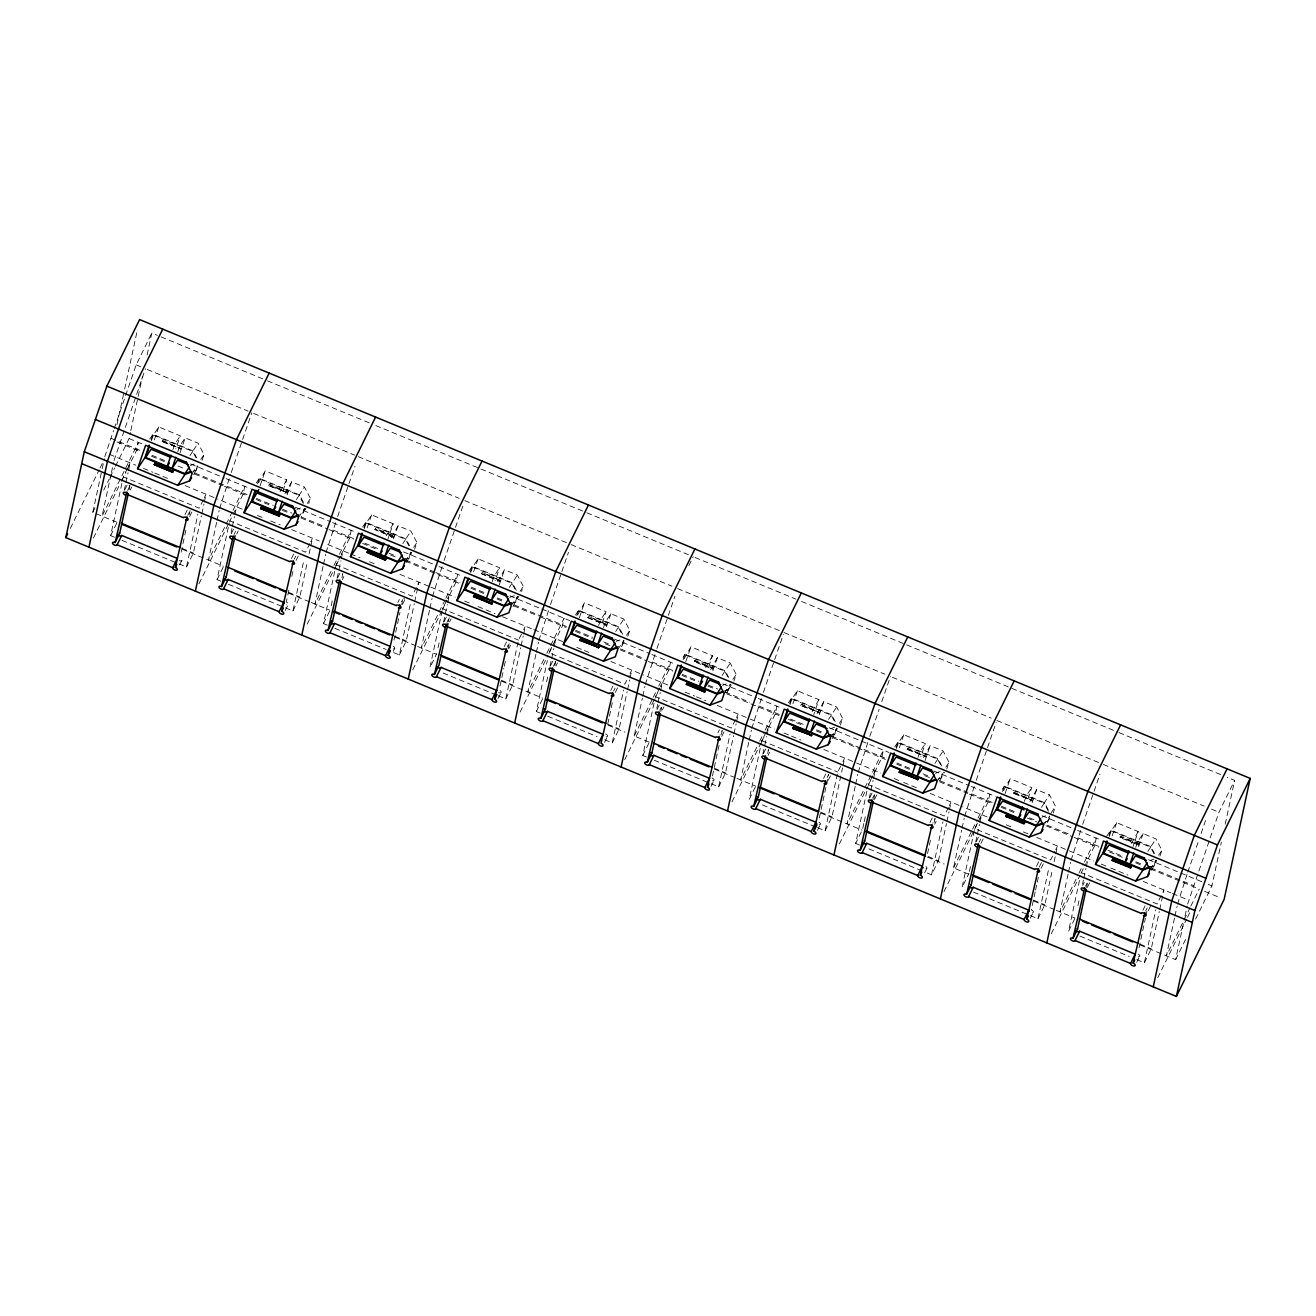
<?xml version="1.0" encoding="UTF-8"?>
<svg xmlns="http://www.w3.org/2000/svg" width="1316" height="1316" viewBox="0 0 1316 1316"><rect width="100%" height="100%" fill="white"/><g stroke="black" fill="none" stroke-linecap="round" stroke-linejoin="round"><path stroke-width="0.75" stroke-dasharray="5 3.75" d="M117.009 522.304L92.811 512.319L101.793 470.635M102.22 468.644L104.359 458.725M104.787 456.734L113.554 430.579M116.976 424.69L124.23 390.967M124.658 388.993L137.045 331.468M111.037 474.451L102.056 516.135L138.361 442.373L136.7 450.105L126.78 470.256M111.465 472.46L113.604 462.541M114.031 460.551L145.418 368.71M115.495 466.209L129.1 438.557L130.383 432.586M130.81 430.595L142.391 376.837M147.112 354.942L151.833 333.047L157.377 335.333M114.426 537.208L110.626 535.645L122.865 478.827M124.247 490.325L125.513 484.452M125.941 482.495L128.047 472.691M128.475 470.733L130.152 462.903L128.442 466.39M129.083 489.749L129.922 485.785A2.517 1.283 26.2 0 1 128.803 485.143M181.147 552.144L186.247 528.44M189.241 514.589L190.08 510.641M178.927 563.857L186.51 566.999L197.91 514.095M186.51 566.999L193.386 553.033L201.414 515.806M201.825 513.832L203.947 504.044M204.358 502.087L206.053 494.24L204.325 497.744M216.614 522.386L208.504 560.106L232.093 512.171M217.041 520.412L219.18 510.476M219.608 508.502L230.58 474.5M220.858 581.178L217.058 579.616L229.297 522.797M231.106 532.338L231.945 528.423M232.373 526.449L234.478 516.662M234.906 514.704L236.584 506.857M288.862 590.193L286.296 602.054A2.517 1.283 26.2 0 1 288.352 604.11A2.517 1.283 26.2 0 1 286.362 604.834M291.839 576.359L293.534 568.446M285.358 607.827L292.942 610.969L303.914 560.024M292.942 610.969L299.818 596.987L307.418 561.735M309.112 553.888L310.379 548.015M310.79 546.058L312.484 538.211L310.757 541.715M323.045 566.357L314.935 604.077L333.08 567.196M323.473 564.383L325.611 554.447M326.039 552.473L337.011 518.471M327.289 625.149L323.489 623.587L336.139 564.811L340.449 556.076M331.204 605.689L332.471 599.816M337.11 578.267L340.91 560.632M341.337 558.675L343.015 550.828L341.305 554.332M341.946 577.691L342.785 573.727L341.272 576.836M394.01 640.086L395.294 634.164M395.705 632.19L399.965 612.417M401.676 604.521L402.943 598.583L401.413 601.692M393.681 652.588L399.373 654.94L410.773 602.037M399.373 654.94L406.249 640.958L414.277 603.748M414.688 601.774L418.916 582.182L417.188 585.686M429.477 610.328L421.367 648.048L444.956 600.112M429.904 608.354L432.043 598.418M432.47 596.444L443.443 562.442M442.16 610.739L429.921 667.557L436.797 653.575M438.064 647.702L439.33 641.83M443.541 622.238L447.341 604.603M447.769 602.646L449.447 594.799L447.736 598.303M448.378 621.662L449.217 617.697M500.014 686.031L503.847 668.248M504.275 666.274L505.541 660.336M508.108 648.492L509.374 642.553L507.088 647.209M498.221 695.769L505.805 698.911L518.471 640.135L522.765 631.4M505.805 698.911L512.681 684.929L520.708 647.702M521.12 645.745L523.242 635.957M523.653 633.999L525.347 626.153L523.62 629.657M535.908 654.299L527.798 692.019L545.943 655.138M536.336 652.325L538.474 642.389M538.902 640.415L549.874 606.413M540.152 713.091L536.352 711.528L547.324 660.583M546.601 681.885L547.867 675.996M549.973 666.209L551.24 660.336M551.667 658.362L553.773 648.574M554.2 646.617L555.878 638.77L549.002 652.752L624.903 684.106L629.196 675.371M554.809 665.633L555.648 661.668A2.517 1.283 26.2 0 1 555.072 661.389M607.729 724.08L608.995 718.141M609.423 716.167L612.828 700.359M604.653 739.74L612.236 742.882L623.636 689.979M612.236 742.882L619.112 728.899L627.14 691.673M627.551 689.716L629.673 679.928M630.084 677.97L631.779 670.124L630.051 673.628M649.166 742.158L634.23 735.989L642.34 698.27M642.767 696.296L644.906 686.36M645.334 684.386L656.306 650.384M646.584 757.062L642.784 755.499L655.023 698.681M656.832 708.222L657.671 704.29M658.099 702.333L660.204 692.545M660.632 690.587L662.31 682.741L660.599 686.245M660.813 711.578L661.668 707.613M712.45 775.947L717.565 752.242M717.993 750.268L719.26 744.33M721.398 734.443L722.237 730.495L719.951 735.15M711.084 783.711L718.668 786.853L730.067 733.95M718.668 786.853L725.544 772.87L733.571 735.644M733.983 733.686L736.105 723.899M736.516 721.941L738.21 714.095L736.483 717.598M748.771 742.24L740.661 779.96L758.806 743.079M749.199 740.266L751.337 730.331M751.765 728.34L762.737 694.355M766.175 731.959L761.865 740.694L749.215 799.47L756.091 785.487M762.836 754.15L766.636 736.516M767.063 734.558L768.741 726.712L767.031 730.216M767.672 753.575L768.511 749.61L766.998 752.719M819.309 817.943L826.119 786.326M826.547 784.352L828.669 774.466L827.139 777.575M817.516 827.682L825.099 830.824L837.766 772.048L842.059 763.313M825.099 830.824L831.975 816.841L842.536 767.87M842.947 765.912L844.642 758.065L842.914 761.569M855.203 786.211L847.093 823.931L883.381 750.169L881.72 757.901L873.61 774.384M855.63 784.221L857.769 774.302M858.197 772.311L869.169 738.325M859.447 845.004L855.647 843.441L867.886 786.623M863.79 823.586L862.523 829.458L855.647 843.441M864.217 821.628L865.484 815.755M869.267 798.121L870.534 792.232M870.962 790.274L873.067 780.487M873.495 778.529L875.189 770.683L873.462 774.186M873.676 799.519L874.943 793.581M930.428 840.184L927.023 855.992L938.407 860.812L931.531 874.795L923.947 871.653M934.261 822.385L935.1 818.437L932.814 823.092M931.531 874.795L942.93 821.891M938.407 860.812L946.434 823.586M946.846 821.628L948.968 811.84M949.379 809.883L951.073 802.036L949.346 805.54M968.461 874.071L953.524 867.902L961.634 830.182M962.062 828.192L964.2 818.272M964.628 816.282L975.6 782.296M974.317 830.593L962.078 887.412L968.954 873.429M969.382 871.472L970.649 865.599M975.699 842.092L976.966 836.203M977.393 834.245L979.499 824.458M979.927 822.5L981.621 814.653L974.728 828.636L1050.629 859.99L1054.922 851.255M1035.149 892.051L1031.316 909.833A2.517 1.283 26.2 0 1 1033.373 911.906A2.517 1.283 26.2 0 1 1031.382 912.63M1035.577 890.077L1036.86 884.155M1037.288 882.164L1038.982 874.268M1030.379 915.623L1037.962 918.765L1048.934 867.82M1037.962 918.765L1044.838 904.783L1052.438 869.514M1054.132 861.684L1055.399 855.811M1055.81 853.854L1057.505 846.007L1055.777 849.511M1068.066 874.153L1059.956 911.873L1078.1 874.992M1068.493 872.163L1070.632 862.243M1071.06 860.253L1082.032 826.267M1079.482 880.437L1068.51 931.383L1075.386 917.4M1077.919 905.655L1079.186 899.766M1082.558 884.105L1083.397 880.174M1083.825 878.216L1085.93 868.428M1086.358 866.471L1088.052 858.624M1086.539 887.461L1087.394 883.497M1139.031 947.882L1145.413 918.239M1145.841 916.265L1147.552 908.353M1136.81 959.594L1144.394 962.736L1155.793 909.833M1144.394 962.736L1151.27 948.754L1159.297 911.527M1159.709 909.57L1163.936 889.978L1157.06 903.96L1081.16 872.607M1174.497 918.124L1166.387 955.844L1189.977 907.892M1174.925 916.133L1177.063 906.214M1177.491 904.224L1187.131 874.104M1140.232 945.036L1175.632 959.66L1184.614 917.976M1185.042 915.985L1187.18 906.066M1187.608 904.076L1218.978 812.235L1234.655 780.388L1227.252 777.328M1195.602 919.094L1211.921 885.898L1221.363 842.108M1225.212 824.194L1234.655 780.388M114.229 428.654L136.157 364.877L151.833 333.047M151.044 439.741L152.903 434.346L193.057 450.944L196.61 457.705M151.406 440.728L153.33 435.152L158.775 426.943L180.308 435.843L175.834 448.855M154.301 439.955L158.775 426.943M162.082 441.732L162.723 440.498L180.868 448.624L162.082 441.732L162.723 440.498M172.939 449.628L174.863 444.051L180.308 435.843M177.825 451.635L179.749 446.058L185.194 437.85L198.074 443.179L204.046 454.546L201.726 461.258M180.407 449.299L181.049 448.065M180.078 452.737L185.194 437.85M197.433 466.111L196.281 469.467L198.469 466.177M193.699 474.632L198.042 466.374M231.238 472.576L251.85 412.681M257.475 483.712L259.334 478.317L299.489 494.915L303.93 503.37M258.479 482.84L265.207 470.914L286.74 479.814L282.266 492.826M260.091 485.785L265.207 470.914M268.513 485.703L287.48 492.036L269.155 484.469L268.513 485.703L287.299 492.595L269.155 484.469M280.012 491.74L286.74 479.814M284.898 493.747L291.626 481.82L304.506 487.15L310.477 498.517L308.75 503.551M286.839 493.27L287.48 492.036M287.151 494.832L291.626 481.82M304.44 508.404L302.713 513.437L305.986 508.519M305.098 508.552L301.167 517.04M337.669 516.546L348.312 485.637M348.97 483.696L354.958 466.308M363.907 527.683L365.766 522.288L405.92 538.886L409.473 545.646M364.269 528.67L366.193 523.094L371.638 514.885L393.171 523.784L388.055 538.655M367.164 527.897L371.638 514.885M393.912 536.007L393.27 537.241L374.945 529.674L375.603 528.44L393.912 536.007L375.405 528.983M386.443 535.711L393.171 523.784M391.329 537.718L398.057 525.791L410.937 531.121L416.909 542.488L414.589 549.2M393.27 537.241L375.142 529.131M393.583 538.803L398.057 525.791M410.872 552.375L409.144 557.408L411.332 554.118M406.562 562.574L411.53 552.523M444.101 560.517L463.38 504.489M470.338 571.654L472.197 566.258L512.352 582.856L516.793 591.312M470.7 572.641L472.625 567.064L478.07 558.856L499.603 567.755L495.129 580.767M473.595 571.868L478.07 558.856M481.376 573.644L499.702 581.211L481.376 573.644L482.034 572.411L500.162 580.537L482.034 572.411M492.233 581.54L494.158 575.964L499.603 567.755M497.761 581.688L504.489 569.762L517.369 575.092L523.34 586.459L521.613 591.493M499.373 584.633L504.489 569.762M517.303 596.345L515.576 601.379L518.849 596.461M512.993 606.544L517.961 596.493M550.532 604.488L561.175 573.579M561.833 571.638L568.479 552.309M576.77 615.625L578.629 610.229L618.8 626.827L623.225 635.283M577.773 614.753L584.501 602.827L606.034 611.71L601.56 624.738M579.385 617.697L584.501 602.827M587.808 617.615L606.133 625.182L587.808 617.615L588.466 616.381L606.594 624.508L588.466 616.381M598.665 625.511L600.59 619.918L606.034 611.71M603.55 627.518L605.475 621.942L610.92 613.733L623.8 619.063L629.772 630.43L627.469 637.141M606.446 626.745L610.92 613.733M623.735 640.316L622.007 645.35L624.195 642.06M623.768 642.241L620.461 648.952M656.964 648.459L674.911 596.28M683.201 659.596L685.06 654.2L725.231 670.798L728.768 677.559M684.205 658.724L690.933 646.798L712.466 655.681L707.992 668.709M685.817 661.668L690.933 646.798M694.239 661.586L694.897 660.352L713.206 667.919L712.565 669.153L694.239 661.586L694.897 660.352M705.738 667.623L712.466 655.681M710.624 669.63L717.352 657.704L730.232 663.034L736.203 674.401L733.9 681.112M712.877 670.716L717.352 657.704M724.655 690.736L728.439 689.321L730.166 684.287M726.893 692.923L730.824 684.435M763.395 692.43L774.038 661.504M774.696 659.579L783.333 634.46M789.633 703.567L791.492 698.171L831.663 714.753L835.199 721.53M789.995 704.553L791.919 698.977L797.364 690.768L818.897 699.651L813.781 714.539M792.89 703.78L797.364 690.768M800.671 705.557L801.329 704.323L819.457 712.45L800.671 705.557L819.457 712.45M812.169 711.578L818.897 699.651M817.055 713.601L823.783 701.675L836.663 707.005L842.635 718.371L840.332 725.083M818.996 713.124L819.638 711.89M819.309 714.687L823.783 701.675M836.598 728.258L834.87 733.292L837.058 730.002M832.288 738.457L837.256 728.406M869.827 736.401L879.137 709.34M881.786 701.625L890.438 676.506M896.064 747.537L897.923 742.142L938.094 758.723L942.519 767.195M896.426 748.524L898.351 742.948L903.796 734.739L925.329 743.622L920.855 756.651M899.322 747.751L903.796 734.739M907.102 749.528L907.76 748.294L925.888 756.42L907.102 749.528L907.76 748.294M917.959 757.407L919.884 751.831L925.329 743.622M923.487 757.572L930.215 745.646L943.095 750.975L949.066 762.342L946.763 769.054M925.428 757.095L926.086 755.861M925.099 760.516L930.215 745.646M942.453 773.907L941.302 777.263L944.575 772.327M939.756 780.865L943.687 772.377M976.258 780.372L986.901 749.446M987.559 747.521L996.196 722.402M1002.496 791.508L1004.355 786.113L1044.526 802.694L1048.951 811.166M1003.499 790.636L1010.227 778.71L1031.76 787.593L1027.286 800.621M1005.111 793.581L1010.227 778.71M1013.534 793.499L1014.192 792.265L1032.32 800.391L1013.534 793.499L1014.192 792.265M1024.391 801.378L1026.315 795.802L1031.76 787.593M1029.918 801.543L1036.646 789.616L1049.526 794.946L1055.498 806.313L1053.195 813.025M1031.859 801.066L1032.517 799.832M1032.172 802.628L1036.646 789.616M1043.95 822.648L1047.733 821.233L1049.461 816.2M1049.494 818.124L1046.187 824.836L1068.707 833.999M1082.69 824.342L1099.979 774.104M1108.927 835.479L1110.786 830.083L1150.957 846.665L1154.494 853.442M1109.289 836.466L1111.214 830.889L1116.659 822.681L1138.192 831.564L1133.076 846.451M1112.185 835.693L1116.659 822.681M1119.965 837.47L1120.623 836.236L1138.949 843.803L1138.291 845.037L1119.965 837.47L1120.623 836.236M1131.464 843.49L1138.192 831.564M1135.708 847.372L1137.633 841.796L1143.078 833.587L1155.958 838.917L1161.929 850.284L1159.626 856.996M1138.603 846.599L1143.078 833.587M1155.892 860.17L1154.165 865.204L1156.353 861.914M1151.582 870.37L1156.55 860.302M1187.789 872.179L1198.432 841.253M1201.08 833.521L1206.41 818.075M70.307 528.44L99.144 469.845M100.032 468.019L102.747 462.525M92.811 512.319L95.525 506.775M103.701 490.194L109.146 479.123M110.051 477.28L114.591 468.052M127.586 468.134L123.276 476.869L199.177 508.223L203.47 499.488M93.436 538.014L120.48 483.071M121.368 481.245L125.875 472.082M124.839 489.766L127.126 485.094M127.636 490.457L129.922 485.785M130.235 490.111L131.748 487.019M110.626 535.645L117.502 521.679M184.997 514.605L187.283 509.95M187.793 515.296L189.323 512.204M189.619 516.53L191.906 511.858M179.618 564.975L181.904 560.32A2.517 1.283 26.2 0 0 179.864 558.083M232.998 510.328L244.792 486.344L243.131 494.076L229.609 521.547M198.979 583.81L228.704 523.373M231.271 533.72L233.557 529.065M234.067 534.428L235.597 531.319M236.666 534.082L238.18 530.99M217.058 579.616L223.934 565.65M291.428 558.576L293.715 553.921M294.225 559.267L295.755 556.175M296.051 560.501L299.11 554.283M309.902 543.459L305.608 552.194L229.708 520.84M285.276 610.509L288.336 604.291M333.984 565.354L338.525 556.142M339.429 554.283L351.224 530.315L349.562 538.047L341.453 554.53M307.204 624.113L335.136 567.344M336.041 565.518L340.548 556.372M337.702 577.691L339.989 573.036M342.325 579.616L343.854 576.507M323.489 623.587L330.365 609.621M397.86 602.547L399.39 599.438M402.482 604.455L404.769 599.8M416.333 587.43L412.04 596.164L336.139 564.811M393.237 651.371L394.767 648.262M445.861 598.254L457.655 574.286L455.994 582.017L447.884 598.5M446.881 600.047L442.571 608.782L518.471 640.135M412.731 669.91L441.567 611.315M442.472 609.489L446.979 600.343M444.134 621.662L446.42 617.007M446.93 622.353L448.46 619.26M449.529 622.024L451.043 618.915M504.291 646.518L506.578 641.863M508.914 648.426L510.444 645.334M498.139 698.451L501.199 692.232M546.847 653.295L564.087 618.257L562.425 625.988L554.316 642.471M520.067 712.055L547.999 655.286M548.904 653.46L553.411 644.297M550.565 665.633L552.852 660.977M553.362 666.324L555.648 661.668M555.961 665.995L557.474 662.886M536.352 711.528L543.228 697.546M610.723 690.489L613.009 685.833M613.519 691.18L615.049 688.071M615.345 692.397L618.405 686.195M688.893 565.567L693.236 556.717M604.57 742.421L607.63 736.203M634.23 735.989L652.374 699.109M653.279 697.266L657.819 688.038M658.724 686.195L670.518 662.228L668.857 669.959L660.747 686.442M659.744 687.988L655.434 696.723L731.334 728.077L735.628 719.342M624.705 759.694L654.43 699.257M655.335 697.431L659.842 688.268M656.997 709.604L659.283 704.948M659.793 710.295L661.323 707.202M662.392 709.966L663.922 706.856M642.784 755.499L649.66 741.517M717.911 732.913L719.441 729.804M721.777 736.368L724.836 730.166M711.002 786.392L714.062 780.174M759.71 741.237L764.251 732.009M765.155 730.166L776.95 706.199L775.288 713.93L767.179 730.413M732.025 801.822L760.862 743.227M761.767 741.401L766.274 732.239M763.428 753.575L765.715 748.919M768.05 755.499L769.58 752.39M823.586 778.43L825.872 773.775M828.208 780.339L831.268 774.137M817.433 830.363L820.493 824.145M872.607 775.93L868.297 784.665L944.197 816.019L948.491 807.284M839.361 843.967L867.293 787.198M868.198 785.372L872.705 776.21M869.86 797.545L872.146 792.89M872.656 798.236L874.186 795.144M874.482 799.47L876.785 794.798M930.017 822.401L932.304 817.746M934.64 824.31L936.17 821.217M924.638 872.771L926.925 868.116M953.524 867.902L971.669 831.021M972.573 829.179L977.114 819.95M978.018 818.108L989.813 794.14L988.152 801.872L980.042 818.355M944 891.606L973.725 831.169M974.63 829.343L979.137 820.181M976.291 841.516L978.578 836.861M979.088 842.207L980.617 839.115M980.913 843.424L983.217 838.769M1036.449 866.372L1038.735 861.717M1039.245 867.063L1041.532 862.408M1041.071 868.28L1044.131 862.079M1030.296 918.305L1033.356 912.087M1079.005 873.15L1083.545 863.921M1084.45 862.079L1096.244 838.111L1094.583 845.843L1086.473 862.325M1051.32 933.735L1080.156 875.14M1081.061 873.314L1085.47 863.872M1082.723 885.487L1084.252 882.378M1085.519 886.178L1087.049 883.085M1087.345 887.395L1089.648 882.74M1142.88 910.343L1145.167 905.688M1145.677 911.034L1147.207 907.925M1148.276 910.705L1150.562 906.05M1136.728 962.276L1139.788 956.058M1190.881 906.05L1199.041 889.452M1157.751 977.706L1186.588 919.111M1187.493 917.285L1190.19 911.791M1175.632 959.66L1185.617 939.377M149.794 439.034L152.903 434.346M196.035 457.886L192.629 451.388L198.074 443.179M189.948 455.632L193.057 450.944M200.772 459.481L204.046 454.546M192.004 473.727L197.203 465.913M256.225 483.005L259.334 478.317M303.322 503.485L299.061 495.359L304.506 487.15M296.38 499.603L299.489 494.915M307.204 503.452L310.477 498.517M298.436 517.698L304.67 508.321M362.657 526.976L365.766 522.288M374.945 529.674L375.603 528.44M408.898 545.827L405.493 539.33L410.937 531.121M402.811 543.574L405.92 538.886M413.635 547.423L416.909 542.488M404.867 561.669L411.102 552.292M469.088 570.947L472.197 566.258M499.702 581.211L500.343 579.978M509.243 587.545L517.369 575.092M520.067 591.394L523.34 586.459M511.299 605.64L516.497 597.826M575.52 614.917L578.629 610.229M606.133 625.182L606.775 623.949M615.674 631.515L623.8 619.063M626.498 635.365L629.772 630.43M617.73 649.611L623.965 640.234M682.988 657.326L685.06 654.2M712.565 669.153L713.206 667.919M722.106 675.486L730.232 663.034M732.93 679.336L736.203 674.401M724.162 693.581L730.396 684.205M728.439 689.321L731.712 684.402M788.383 702.859L791.492 698.171M801.329 704.323L819.194 712.581M828.537 719.457L836.663 707.005M839.361 723.307L842.635 718.371M830.593 737.552L836.828 728.176M894.814 746.83L897.923 742.142M934.969 763.428L943.095 750.975M945.793 767.277L949.066 762.342M937.025 781.523L942.223 773.709M1002.282 789.238L1004.355 786.113M1048.342 811.281L1044.082 803.155L1049.526 794.946M1041.4 807.399L1044.526 802.694M1051.139 812.877L1055.498 806.313M1043.456 825.494L1049.691 816.117M1047.733 821.233L1049.921 817.943M1106.641 836.334L1110.786 830.083M1138.949 843.803L1120.163 836.91M1138.291 845.037L1120.426 836.779M1153.918 853.623L1150.513 847.126L1155.958 838.917M1147.832 851.37L1150.957 846.665M1158.656 855.219L1161.929 850.284M1149.888 869.465L1156.122 860.088M190.392 465.486L194.176 464.071M193.436 471.21L196.808 469.944M296.824 509.457L300.607 508.042M406.299 559.152L409.671 557.885M509.687 597.398L515.362 595.293M512.73 603.123L516.102 601.856M616.118 641.369L619.902 639.954M722.55 685.34L726.333 683.925M725.593 691.065L728.965 689.798M830.873 728.603L834.657 727.189M832.025 735.035L835.397 733.769M935.413 773.282L941.088 771.16M938.456 779.006L941.828 777.74M1041.844 817.252L1045.628 815.838M1150.168 860.516L1153.951 859.101M1151.319 866.948L1154.691 865.681M161.078 336.863L263.776 379.288M267.51 380.834L372.083 424.032M375.817 425.578L583.07 511.2M586.804 512.746L689.502 555.171M695.111 557.49L795.933 599.142M801.543 601.461L1117.103 731.828M1118.962 732.601L1221.659 775.025M136.157 364.877L141.717 367.18M147.277 369.483L248.115 411.135M253.708 413.454L354.547 455.106M358.281 456.652L459.103 498.303M464.712 500.623L567.41 543.047M571.144 544.594L671.966 586.245M677.575 588.565L780.273 630.989M784.007 632.535L884.829 674.187M892.297 677.263L991.261 718.158M996.87 720.477L1099.567 762.902M1103.302 764.448L1204.124 806.099M1211.575 809.175L1218.978 812.235M153.33 435.152L192.629 451.388M259.762 479.123L299.061 495.359M366.193 523.094L405.493 539.33M472.625 567.064L511.924 583.301L515.329 589.798M579.056 611.035L618.356 627.271L622.616 635.398M685.488 655.006L724.787 671.242L728.192 677.74M791.919 698.977L831.219 715.213L834.624 721.711M898.351 742.948L937.65 759.184L941.911 767.31M1004.782 786.919L1044.082 803.155M1111.214 830.889L1150.513 847.126M162.542 441.057L180.868 448.624M694.7 660.895L713.025 668.479M907.563 748.837L925.888 756.42M1013.994 792.808L1032.32 800.391M162.279 441.189L180.605 448.756M694.437 661.027L712.762 668.61M907.3 748.969L925.625 756.552M1013.731 792.939L1032.057 800.523M129.1 438.557L143.954 444.693M190.639 463.972L224.246 477.856M226.122 478.629L250.385 488.664M295.212 507.17L330.678 521.827M332.553 522.6L354.958 531.861M403.502 551.914L437.109 565.798M438.985 566.571L461.39 575.832M509.934 595.885L539.807 608.239M541.682 608.995L569.68 620.576M614.506 639.082L649.972 653.739M651.848 654.513L674.253 663.774M722.797 683.827L756.404 697.71M758.279 698.483L780.684 707.745M829.228 727.797L888.974 752.489M933.801 770.995L969.267 785.652M971.142 786.425L995.406 796.46M1042.091 815.739L1075.698 829.623M1077.574 830.396L1099.979 839.657M1148.523 859.71L1202.676 882.082M1208.22 884.368L1211.921 885.898M110.906 438.31L140.697 450.615M151.899 455.237L166.836 461.423M178.038 466.045L185.507 469.138M194.834 472.987L247.128 494.586M256.456 498.451L273.267 505.393M282.595 509.243L291.938 513.108M301.265 516.958L323.687 526.219M333.014 530.068L353.56 538.557M364.762 543.179L379.699 549.364M389.026 553.214L396.494 556.306M405.838 560.155L433.852 571.72M435.711 572.493L459.991 582.527M471.194 587.15L486.13 593.319M497.333 597.957L502.926 600.277M514.145 604.899L566.423 626.498M575.75 630.348L592.562 637.289M603.764 641.928L609.357 644.248M620.576 648.87L642.981 658.132M652.308 661.981L672.854 670.469M682.182 674.318L698.993 681.26M708.321 685.126L717.664 688.975M725.132 692.068L749.413 702.102M758.74 705.952L779.286 714.44M790.488 719.062L803.55 724.474M816.627 729.87L822.22 732.173M831.564 736.039L885.717 758.411M896.92 763.033L911.856 769.202M923.059 773.841L928.652 776.144M939.871 780.783L967.869 792.347M971.603 793.893L992.149 802.382M1001.476 806.231L1016.413 812.4M1029.49 817.812L1036.959 820.888M1078.034 837.864L1098.58 846.352M1107.908 850.202L1122.844 856.371M1135.922 861.783L1143.39 864.859M1150.858 867.951L1193.727 885.652M117.108 442.028L140.434 451.651M151.636 456.29L166.573 462.459M194.571 474.023L222.585 485.604M224.444 486.361L246.865 495.622M256.192 499.488L271.129 505.657M282.331 510.279L289.8 513.372M301.002 517.994L327.141 528.802M329.016 529.575L353.297 539.593M362.624 543.459L377.56 549.627M390.638 555.023L396.231 557.342M405.575 561.192L459.728 583.564M470.931 588.203L483.992 593.598M497.07 598.994L502.663 601.313M513.865 605.936L538.145 615.97M540.004 616.743L566.16 627.535M575.487 631.4L592.299 638.342M605.36 643.738L610.969 646.057M620.297 649.907L646.436 660.714M648.311 661.471L672.591 671.505M681.918 675.371L696.855 681.54M708.057 686.162L715.526 689.255M726.728 693.877L779.023 715.476M788.35 719.342L803.286 725.511M816.364 730.906L821.957 733.226M833.16 737.848L885.454 759.447M896.657 764.07L909.718 769.482M924.655 775.65L930.264 777.953M939.591 781.819L967.605 793.384M969.464 794.157L991.886 803.418M1001.213 807.267L1016.149 813.452M1027.352 818.075L1036.695 821.924M1046.023 825.79L1072.162 836.581M1074.037 837.354L1098.317 847.389M1109.52 852.011L1122.581 857.423M1135.659 862.819L1141.252 865.138M1150.595 868.988L1199.139 889.04M1204.568 891.294L1220.59 897.907M109.343 454.3L135.844 465.239M143.444 468.381L152.919 472.296M154.827 473.086L168.103 478.563M185.178 485.62L217.93 499.159M221.318 500.557L242.276 509.21M257.459 515.494L263.151 517.846M270.734 520.971L280.226 524.887M291.609 529.591L319.262 541.024M327.75 544.528L348.707 553.181M350.615 553.97L360.091 557.885M369.582 561.817L375.274 564.153M399.949 574.352L429.098 586.393M430.793 587.101L455.139 597.151M464.63 601.083L470.322 603.435M477.905 606.561L494.997 613.618M502.58 616.76L532.125 628.966M533.835 629.657L563.478 641.912M576.753 647.406L582.445 649.742M584.353 650.532L590.045 652.884M610.904 661.504L643.656 675.042M647.044 676.44L668.002 685.093M685.093 692.15L694.568 696.065M696.477 696.855L705.952 700.77M717.335 705.475L748.393 718.306M750.087 719.013L774.45 729.064M783.925 732.996L789.616 735.331M791.525 736.121L801 740.036M823.767 749.446L854.824 762.277M856.519 762.984L880.881 773.035M894.156 778.529L901.74 781.655M903.648 782.444L916.923 787.939M930.198 793.416L962.95 806.955M966.339 808.353L987.313 817.006M1006.279 824.852L1011.971 827.205M1023.355 831.909L1029.046 834.245M1036.63 837.387L1067.687 850.218M1069.382 850.909L1093.744 860.977M1101.328 864.118L1108.911 867.244M1110.819 868.034L1127.894 875.091M1143.061 881.358L1170.714 892.791M1172.424 893.482L1188.463 900.111M761.865 740.694L837.766 772.048M182.003 548.328L193.386 553.033M288.434 592.299L299.818 596.987M394.866 636.27L406.249 640.958M501.297 680.24L512.681 684.929M607.729 724.211L619.112 728.899M714.16 768.166L725.544 772.87M820.592 812.136L831.975 816.841M1033.455 900.078L1044.838 904.783M1139.886 944.049L1151.27 948.754M182.348 549.315L223.44 566.275M288.78 593.269L309.326 601.757M311.185 602.531L329.872 610.246M395.211 637.24L415.757 645.728M417.633 646.501L436.303 654.216M501.643 681.211L542.735 698.187M608.074 725.182L624.886 732.124M714.506 769.153L735.052 777.641M736.927 778.414L755.598 786.129M820.937 813.124L862.029 830.1M927.369 857.094L944.181 864.036M1033.8 901.065L1054.346 909.553M1056.222 910.327L1074.892 918.042M122.01 540.35L177.035 563.084M228.441 584.32L283.466 607.054M334.873 628.291L386.098 649.446M443.196 673.052L496.329 694.996M547.736 716.233L597.069 736.615M654.167 760.204L709.192 782.938M762.49 804.948L815.624 826.909M868.922 848.919L922.055 870.879M973.462 892.116L1028.487 914.85M1079.893 936.087L1129.227 956.469M181.904 560.32A2.517 1.283 26.2 0 1 179.321 560.649M605.59 733.966A2.517 1.283 26.2 0 1 607.647 736.022A2.517 1.283 26.2 0 1 605.656 736.746M393.32 646.304A2.517 1.283 26.2 0 1 394.784 648.081A2.517 1.283 26.2 0 1 393.369 648.903M404.67 598.879A2.517 1.283 26.2 0 1 403.551 598.796M712.022 777.937A2.517 1.283 26.2 0 1 714.078 779.993A2.517 1.283 26.2 0 1 712.088 780.717M500.277 690.637A2.517 1.283 26.2 0 1 501.051 692.529A2.517 1.283 26.2 0 1 498.616 692.561M819.045 822.187A2.517 1.283 26.2 0 1 820.51 823.964A2.517 1.283 26.2 0 1 819.095 824.787M926.003 866.52A2.517 1.283 26.2 0 1 926.053 868.741M1138.34 954.1A2.517 1.283 26.2 0 1 1139.804 955.877A2.517 1.283 26.2 0 1 1138.389 956.699"/><path stroke-width="1.5" d="M65.8 537.602L84.29 451.733L106.876 386.114L139.611 319.574L1250.2 778.398L1224.143 899.371L1176.389 996.426L65.8 537.602L67.609 533.934M88.945 547.16L107.435 461.291L130.004 395.672L162.74 329.132M187.037 516.859L175.291 567.393A2.517 1.283 26.2 0 1 177.315 569.647A2.517 1.283 26.2 0 1 174.732 569.976A2.517 1.283 26.2 0 1 172.692 567.722L117.157 544.791A2.517 1.283 26.2 0 1 114.574 545.12A2.517 1.283 26.2 0 1 112.534 542.883A2.517 1.283 26.2 0 1 115.134 542.537L126.879 492.003M115.134 542.537L119.707 533.227L128.228 493.697M195.377 591.131L213.866 505.262L236.436 439.643L269.171 373.102M293.468 560.83L281.723 611.364A2.517 1.283 26.2 0 1 283.746 613.618A2.517 1.283 26.2 0 1 281.163 613.947A2.517 1.283 26.2 0 1 279.124 611.693L223.588 588.762A2.517 1.283 26.2 0 1 221.006 589.091A2.517 1.283 26.2 0 1 218.966 586.854A2.517 1.283 26.2 0 1 221.565 586.508L233.31 535.974M221.565 586.508L226.138 577.198L235.087 535.694M301.808 635.102L320.298 549.233L342.867 483.614L375.603 417.073M399.899 604.801L388.154 655.335A2.517 1.283 26.2 0 1 390.178 657.589A2.517 1.283 26.2 0 1 387.595 657.918A2.517 1.283 26.2 0 1 385.555 655.664L330.02 632.733A2.517 1.283 26.2 0 1 327.437 633.062A2.517 1.283 26.2 0 1 325.397 630.808A2.517 1.283 26.2 0 1 327.997 630.479L339.742 579.945M327.997 630.479L332.57 621.168L341.091 581.639M408.24 679.072L426.729 593.203L449.299 527.584L482.034 461.044M506.331 648.772L494.586 699.306A2.517 1.283 26.2 0 1 496.609 701.543A2.517 1.283 26.2 0 1 494.026 701.889A2.517 1.283 26.2 0 1 491.987 699.635L436.451 676.704A2.517 1.283 26.2 0 1 433.869 677.033A2.517 1.283 26.2 0 1 431.829 674.779A2.517 1.283 26.2 0 1 434.428 674.45L446.173 623.916M447.95 623.636L439.001 665.139L434.428 674.45M514.671 723.043L533.161 637.158L555.73 571.555L588.466 505.015M612.763 692.742L601.017 743.277A2.517 1.283 26.2 0 1 603.041 745.514A2.517 1.283 26.2 0 1 600.458 745.859A2.517 1.283 26.2 0 1 598.418 743.606L542.883 720.675A2.517 1.283 26.2 0 1 540.3 721.004A2.517 1.283 26.2 0 1 538.26 718.75A2.517 1.283 26.2 0 1 540.86 718.421L552.605 667.886M540.86 718.421L545.433 709.11L553.954 669.581M621.103 767.014L639.592 681.129L662.162 615.526L694.897 548.986M719.194 736.713L707.449 787.248A2.517 1.283 26.2 0 1 709.472 789.485A2.517 1.283 26.2 0 1 706.889 789.83A2.517 1.283 26.2 0 1 704.85 787.577L649.314 764.645A2.517 1.283 26.2 0 1 646.732 764.974A2.517 1.283 26.2 0 1 644.692 762.721A2.517 1.283 26.2 0 1 647.291 762.392L659.036 711.857M647.291 762.392L651.864 753.081L660.385 713.552M727.534 810.985L746.024 725.1L768.593 659.497L801.329 592.957M825.625 780.684L813.88 831.219A2.517 1.283 26.2 0 1 815.904 833.456A2.517 1.283 26.2 0 1 813.321 833.801A2.517 1.283 26.2 0 1 811.281 831.548L755.746 808.616A2.517 1.283 26.2 0 1 753.163 808.945A2.517 1.283 26.2 0 1 751.123 806.692A2.517 1.283 26.2 0 1 753.723 806.363L765.468 755.828M753.723 806.363L758.296 797.052L766.817 757.523M833.966 854.956L852.455 769.07L875.025 703.468L907.76 636.928M932.057 824.655L920.312 875.189A2.517 1.283 26.2 0 1 922.335 877.427A2.517 1.283 26.2 0 1 919.752 877.772A2.517 1.283 26.2 0 1 917.713 875.518L862.194 852.587A2.517 1.283 26.2 0 1 859.595 852.916A2.517 1.283 26.2 0 1 857.555 850.662A2.517 1.283 26.2 0 1 860.154 850.333L871.899 799.799M860.154 850.333L864.727 841.023L873.248 801.493M940.397 898.927L958.887 813.041L981.456 747.439L1014.192 680.898M1038.488 868.626L1026.743 919.16A2.517 1.283 26.2 0 1 1028.767 921.397A2.517 1.283 26.2 0 1 1026.184 921.743A2.517 1.283 26.2 0 1 1024.144 919.489L968.625 896.558A2.517 1.283 26.2 0 1 966.026 896.887A2.517 1.283 26.2 0 1 963.986 894.633A2.517 1.283 26.2 0 1 966.586 894.304L978.331 843.77M966.586 894.304L971.159 884.994L979.68 845.464M1046.829 942.898L1065.318 857.012L1087.888 791.393L1120.623 724.869M1144.92 912.597L1133.175 963.131A2.517 1.283 26.2 0 1 1135.198 965.368A2.517 1.283 26.2 0 1 1132.615 965.714A2.517 1.283 26.2 0 1 1130.576 963.46L1075.057 940.512A2.517 1.283 26.2 0 1 1072.458 940.858A2.517 1.283 26.2 0 1 1070.418 938.604A2.517 1.283 26.2 0 1 1073.017 938.275L1084.762 887.741M1073.017 938.275L1077.59 928.964L1086.111 889.435M1153.26 986.868L1171.75 900.983L1194.319 835.364L1227.055 768.84M1176.389 996.426L1194.879 910.54L1217.465 844.938L1250.2 778.398M191.626 477.774L189.553 480.899L177.742 485.291L137.571 468.71L145.632 445.285L186.905 462.442M137.571 468.71L144.842 457.754L149.185 445.153M190.623 471.589L184.947 473.694L145.648 457.458L149.481 446.305M154.219 464.597L172.544 472.164L154.219 464.597L154.86 463.364L173.005 471.49L154.86 463.364M171.014 455.204L167.181 466.358L169.353 463.067M175.9 457.228L172.067 468.381L177.512 460.172L188.55 464.729M189.553 480.899L192.004 473.727L185.803 461.883M298.058 521.745L295.985 524.87L284.174 529.262L244.003 512.681L252.063 489.256L293.336 506.413M244.003 512.681L251.274 501.725L254.991 490.917M298.929 514.852L291.379 517.665L252.08 501.429L255.913 490.276M252.08 501.429L258.808 489.503M260.65 508.568L261.292 507.334L279.617 514.901L278.976 516.135L260.65 508.568L279.173 515.592M261.292 507.334L279.436 515.461M277.446 499.175L273.613 510.328L275.784 507.038M282.331 501.182L278.499 512.352L283.943 504.143L294.981 508.7M295.985 524.87L298.436 517.698L292.234 505.854M404.489 565.699L402.416 568.841L390.605 573.233L350.434 556.652L358.495 533.227L399.768 550.384M350.434 556.652L357.705 545.696L362.048 533.095M405.361 558.823L397.81 561.636L358.511 545.4L362.344 534.247M386.049 558.872L385.407 560.106L367.082 552.539L367.723 551.305L386.049 558.872L367.542 551.848M383.877 543.146L380.044 554.299L382.216 551.009M388.763 545.153L384.93 556.323L390.375 548.114L401.413 552.671M385.407 560.106L367.279 551.98M402.416 568.841L404.867 561.669L398.666 549.825M505.097 593.796L511.299 605.64L508.848 612.812L497.037 617.204L456.866 600.622L464.926 577.198L506.199 594.339M456.866 600.622L464.137 589.667L467.854 578.859M511.792 602.794L504.242 605.607L464.943 589.371L468.776 578.217M473.513 596.51L474.155 595.276L492.299 603.386L473.513 596.51L491.839 604.077L492.48 602.843M486.476 598.27L490.309 587.117M495.194 589.124L491.361 600.293L496.806 592.085L507.844 596.641M491.839 604.077L473.711 595.951M611.529 637.766L617.73 649.611L615.279 656.783L603.468 661.175L563.297 644.593L571.358 621.168L612.631 638.309M563.297 644.593L570.568 633.638L574.911 621.037M618.224 646.765L610.673 649.578L571.374 633.341L575.207 622.188M579.945 640.481L580.586 639.247L598.731 647.357L579.945 640.481L580.586 639.247M592.907 642.241L596.74 631.088M601.626 633.095L597.793 644.264L603.238 636.056L614.292 640.612M598.27 648.048L598.912 646.814M717.96 681.737L724.162 693.581L721.711 700.737L709.9 705.146L669.745 688.564L677.789 665.139L719.062 682.28M669.745 688.564L677 677.608L681.343 665.008M722.78 691.426L717.105 693.548L677.806 677.312L681.639 666.159M686.376 684.452L687.018 683.218L705.343 690.785L704.702 692.019L686.376 684.452L687.018 683.218M703.172 675.059L699.339 686.212L702.612 681.277M708.057 677.066L704.225 688.235L709.669 680.027L720.724 684.583M830.215 741.582L828.142 744.708L816.331 749.117L776.177 732.535L784.221 709.11L825.494 726.251M776.177 732.535L783.431 721.579L787.774 708.979M831.087 734.706L823.536 737.519L784.237 721.283L788.07 710.13M792.808 728.422L793.449 727.189L811.594 735.299L792.808 728.422L811.594 735.299M805.77 730.183L809.603 719.03M814.489 721.036L810.656 732.206L816.101 723.981L827.155 728.554M811.133 735.989L811.775 734.756M828.142 744.708L830.593 737.552L824.392 725.708M930.823 769.679L937.025 781.523L934.574 788.679L922.763 793.087L882.608 776.506L890.652 753.081L931.925 770.222M882.608 776.506L889.863 765.55L894.206 752.949M935.643 779.368L929.968 781.49L890.669 765.254L894.502 754.101M899.239 772.393L899.881 771.16L918.025 779.269L899.239 772.393L899.881 771.16M912.202 774.153L916.035 763M920.92 765.007L917.087 776.16L922.532 767.952L933.587 772.525M917.565 779.96L918.206 778.727M1043.078 829.524L1041.005 832.65L1029.194 837.058L989.04 820.46L997.084 797.052L1038.357 814.193M989.04 820.46L996.294 809.521L1000.637 796.92M1042.075 823.339L1036.399 825.461L997.1 809.225L1000.933 798.072M1005.671 816.364L1024.638 822.697L1006.312 815.13L1005.671 816.364L1023.996 823.931L1024.638 822.697M1006.312 815.13L1024.457 823.24M1022.466 806.971L1018.633 818.124L1020.821 814.834M1027.352 808.978L1023.519 820.131L1028.964 811.923L1038.176 815.723M1041.005 832.65L1043.456 825.494L1037.255 813.65M1149.51 873.495L1147.437 876.62L1135.626 881.029L1095.471 864.431L1103.515 841.023L1144.788 858.164M1095.471 864.431L1102.726 853.492L1107.069 840.891M1150.381 866.602L1142.831 869.432L1103.532 853.196L1107.365 842.043M1112.102 860.335L1112.744 859.101L1131.069 866.668L1130.428 867.902L1112.102 860.335L1130.625 867.343M1112.744 859.101L1130.888 867.211M1128.898 850.942L1125.065 862.095L1127.253 858.805M1133.783 852.949L1129.95 864.102L1135.395 855.893L1146.45 860.467M1147.437 876.62L1149.888 869.465L1143.686 857.621M117.157 544.791L121.746 535.464L177.282 558.412A2.517 1.283 26.2 0 0 177.282 558.774M172.692 567.722L177.282 558.412M175.291 567.393L176.821 564.284M223.588 588.762L228.178 579.435L283.713 602.383A2.517 1.283 26.2 0 0 284.19 603.567M279.124 611.693L283.713 602.383M281.723 611.364L283.253 608.255M330.02 632.733L334.609 623.406L390.145 646.353A2.517 1.283 26.2 0 0 390.145 646.715M385.555 655.664L390.145 646.353M388.154 655.335L390.441 650.68M436.451 676.704L441.041 667.376L496.576 690.324A2.517 1.283 26.2 0 0 496.576 690.686M491.987 699.635L496.576 690.324M494.586 699.306L496.872 694.651M542.883 720.675L547.472 711.347L603.008 734.295A2.517 1.283 26.2 0 0 603.485 735.48M598.418 743.606L603.008 734.295M649.314 764.645L653.904 755.318L709.439 778.266A2.517 1.283 26.2 0 0 709.439 778.628M704.85 787.577L709.439 778.266M707.449 787.248L708.979 784.139M755.746 808.616L760.335 799.289L815.871 822.237A2.517 1.283 26.2 0 0 816.792 823.832M811.281 831.548L815.871 822.237M813.88 831.219L816.923 825M862.194 852.587L866.767 843.26L922.302 866.208A2.517 1.283 26.2 0 0 923.223 867.803M917.713 875.518L922.302 866.208M920.312 875.189L921.842 872.08M968.625 896.558L973.198 887.231L1028.734 910.178A2.517 1.283 26.2 0 0 1029.211 911.363M1024.144 919.489L1028.734 910.178M1026.743 919.16L1028.273 916.051M1075.057 940.512L1079.63 931.202L1135.165 954.149A2.517 1.283 26.2 0 0 1135.33 954.923M1130.576 963.46L1135.165 954.149M1133.175 963.131L1134.705 960.022M145.648 457.458L151.093 449.25L170.833 457.409M172.544 472.164L173.186 470.931M184.947 473.694L189.307 467.131M177.742 485.291L185.013 474.352L191.758 471.835M278.976 516.135L279.617 514.901M291.379 517.665L295.738 511.101M284.174 529.262L291.445 518.323L298.189 515.806M358.511 545.4L363.956 537.191L383.696 545.35M367.082 552.539L367.723 551.305M397.81 561.636L402.17 555.072M390.605 573.233L397.876 562.294L404.621 559.777M464.943 589.371L470.388 581.162L490.128 589.321M504.242 605.607L508.601 599.043M497.037 617.204L504.308 606.265L511.052 603.748M571.374 633.341L576.819 625.133L596.559 633.292M610.673 649.578L615.033 643.014M603.468 661.175L610.739 650.236L617.484 647.719M677.806 677.312L683.251 669.104L702.991 677.263M705.343 690.785L686.574 683.892M704.702 692.019L686.837 683.761M717.105 693.548L721.464 686.985M709.9 705.146L717.171 694.206L723.915 691.69M784.237 721.283L789.682 713.075L809.422 721.234M793.449 727.189L811.33 735.447M823.536 737.519L827.896 730.956M816.331 749.117L823.602 738.177L830.347 735.66M890.669 765.254L896.114 757.045L915.854 765.205M929.968 781.49L934.327 774.927M922.763 793.087L930.034 782.148L936.778 779.631M997.1 809.225L1002.545 801.016L1024.078 809.916M1036.399 825.461L1040.759 818.897M1029.194 837.058L1036.465 826.119L1043.21 823.602M1103.532 853.196L1108.977 844.987L1128.717 853.146M1130.428 867.902L1131.069 866.668M1142.831 869.432L1147.19 862.868M1135.626 881.029L1142.897 870.09L1149.641 867.573M106.876 386.114L1217.465 844.938M95.377 419.491L1205.982 878.315M257.525 493.22L277.265 501.38M144.842 457.754L185.013 474.352M251.274 501.725L291.445 518.323M357.705 545.696L397.876 562.294M464.137 589.667L504.308 606.265M570.568 633.638L610.739 650.236M677 677.608L717.171 694.206M783.431 721.579L823.602 738.177M889.863 765.55L930.034 782.148M996.294 809.521L1036.465 826.119M1102.726 853.492L1142.897 870.09M580.405 639.79L598.731 647.357M899.7 771.702L918.025 779.269M580.142 639.921L598.467 647.505M899.437 771.834L917.762 779.401M84.29 451.733L1194.879 910.54M81.724 463.643L1192.329 922.45M121.302 523.242L180.111 547.538M227.734 567.212L286.543 591.509M334.165 611.183L392.974 635.48M440.597 655.154L499.406 679.451M547.028 699.125L605.837 723.422M653.46 743.096L712.269 767.393M759.891 787.067L818.7 811.363M866.323 831.038L925.132 855.334M972.754 875.008L1031.563 899.305M1079.186 918.979L1137.995 943.276M122.602 524.623L176.755 546.995M234.643 570.914L253.314 578.629M257.048 580.159L275.718 587.874M279.453 589.42L285.046 591.739M333.606 611.792L339.199 614.111M342.933 615.641L352.277 619.507M356.011 621.053L361.604 623.356M365.338 624.903L374.682 628.768M378.416 630.298L389.618 634.937M441.896 656.536L497.909 679.681M546.469 699.734L555.796 703.583M559.53 705.129L602.481 722.879M658.494 746.024L664.103 748.327M667.837 749.873L677.164 753.723M680.898 755.269L686.508 757.588M690.242 759.135L708.913 766.85M759.332 787.675L774.269 793.844M779.862 796.164L817.203 811.594M865.763 831.646L925.51 856.321M974.054 876.39L988.99 882.559M992.725 884.105L1011.395 891.82M1015.13 893.35L1030.066 899.519M1082.361 921.134L1087.954 923.437M1091.688 924.983L1110.359 932.699M1114.093 934.245L1132.763 941.96M185.507 519.968A2.517 1.283 26.2 0 0 188.089 519.623A2.517 1.283 26.2 0 0 186.049 517.385A2.517 1.283 26.2 0 0 183.467 517.714L127.932 494.783A2.517 1.283 26.2 0 0 125.892 492.529A2.517 1.283 26.2 0 0 123.309 492.858A2.517 1.283 26.2 0 0 125.349 495.112M121.746 535.464A2.517 1.283 26.2 0 1 120.069 536.073A2.517 1.283 26.2 0 1 117.601 534.757M119.098 533.029A2.517 1.283 26.2 0 1 119.707 533.227M291.938 563.939A2.517 1.283 26.2 0 0 294.521 563.593A2.517 1.283 26.2 0 0 292.481 561.356A2.517 1.283 26.2 0 0 289.898 561.685L234.363 538.737A2.517 1.283 26.2 0 0 232.323 536.5A2.517 1.283 26.2 0 0 229.741 536.829A2.517 1.283 26.2 0 0 231.781 539.083M228.178 579.435A2.517 1.283 26.2 0 1 224.477 579.122M225.529 577A2.517 1.283 26.2 0 1 226.138 577.198M611.233 695.835A2.517 1.283 26.2 0 0 613.815 695.506A2.517 1.283 26.2 0 0 611.775 693.269A2.517 1.283 26.2 0 0 609.193 693.598L553.658 670.65A2.517 1.283 26.2 0 0 551.618 668.413A2.517 1.283 26.2 0 0 549.035 668.742A2.517 1.283 26.2 0 0 551.075 670.995M547.472 711.347A2.517 1.283 26.2 0 1 544.298 711.397M544.248 708.798A2.517 1.283 26.2 0 1 545.433 709.11M398.37 607.91A2.517 1.283 26.2 0 0 400.952 607.564A2.517 1.283 26.2 0 0 398.913 605.327A2.517 1.283 26.2 0 0 396.33 605.656L340.795 582.708A2.517 1.283 26.2 0 0 338.755 580.471A2.517 1.283 26.2 0 0 336.172 580.8A2.517 1.283 26.2 0 0 338.212 583.054M334.609 623.406A2.517 1.283 26.2 0 1 330.908 623.093M330.859 620.872A2.517 1.283 26.2 0 1 332.57 621.168M717.664 739.806A2.517 1.283 26.2 0 0 720.247 739.477A2.517 1.283 26.2 0 0 718.207 737.24A2.517 1.283 26.2 0 0 715.624 737.569L660.089 714.621A2.517 1.283 26.2 0 0 658.049 712.384A2.517 1.283 26.2 0 0 655.467 712.713A2.517 1.283 26.2 0 0 657.506 714.966M653.904 755.318A2.517 1.283 26.2 0 1 652.226 755.927A2.517 1.283 26.2 0 1 649.759 754.594M650.68 752.768A2.517 1.283 26.2 0 1 651.864 753.081M504.801 651.864A2.517 1.283 26.2 0 0 507.384 651.535A2.517 1.283 26.2 0 0 505.344 649.298A2.517 1.283 26.2 0 0 502.761 649.627L447.226 626.679A2.517 1.283 26.2 0 0 445.186 624.442A2.517 1.283 26.2 0 0 442.604 624.771A2.517 1.283 26.2 0 0 444.644 627.025M441.041 667.376A2.517 1.283 26.2 0 1 437.34 667.064M824.096 783.777A2.517 1.283 26.2 0 0 826.678 783.448A2.517 1.283 26.2 0 0 824.639 781.211A2.517 1.283 26.2 0 0 822.056 781.54L766.521 758.592A2.517 1.283 26.2 0 0 764.481 756.355A2.517 1.283 26.2 0 0 761.898 756.684A2.517 1.283 26.2 0 0 763.938 758.937M760.335 799.289A2.517 1.283 26.2 0 1 758.658 799.898A2.517 1.283 26.2 0 1 756.19 798.565M757.111 796.739A2.517 1.283 26.2 0 1 758.296 797.052M930.527 827.748A2.517 1.283 26.2 0 0 933.11 827.419A2.517 1.283 26.2 0 0 931.07 825.181A2.517 1.283 26.2 0 0 928.487 825.51L872.952 802.563A2.517 1.283 26.2 0 0 870.912 800.325A2.517 1.283 26.2 0 0 868.33 800.654A2.517 1.283 26.2 0 0 870.37 802.908M866.767 843.26A2.517 1.283 26.2 0 1 865.089 843.869A2.517 1.283 26.2 0 1 862.622 842.536M864.118 840.809A2.517 1.283 26.2 0 1 864.727 841.023M1036.959 871.718A2.517 1.283 26.2 0 0 1039.541 871.389A2.517 1.283 26.2 0 0 1037.502 869.152A2.517 1.283 26.2 0 0 1034.919 869.481L979.384 846.533A2.517 1.283 26.2 0 0 977.36 844.296A2.517 1.283 26.2 0 0 974.761 844.625A2.517 1.283 26.2 0 0 976.801 846.879M973.198 887.231A2.517 1.283 26.2 0 1 971.521 887.839A2.517 1.283 26.2 0 1 969.053 886.507M970.55 884.78A2.517 1.283 26.2 0 1 971.159 884.994M1143.39 915.689A2.517 1.283 26.2 0 0 1145.973 915.36A2.517 1.283 26.2 0 0 1143.933 913.123A2.517 1.283 26.2 0 0 1141.35 913.452L1085.815 890.504A2.517 1.283 26.2 0 0 1083.792 888.267A2.517 1.283 26.2 0 0 1081.193 888.596A2.517 1.283 26.2 0 0 1083.233 890.833M1079.63 931.202A2.517 1.283 26.2 0 1 1075.929 930.889M1076.982 928.751A2.517 1.283 26.2 0 1 1077.59 928.964"/></g></svg>
